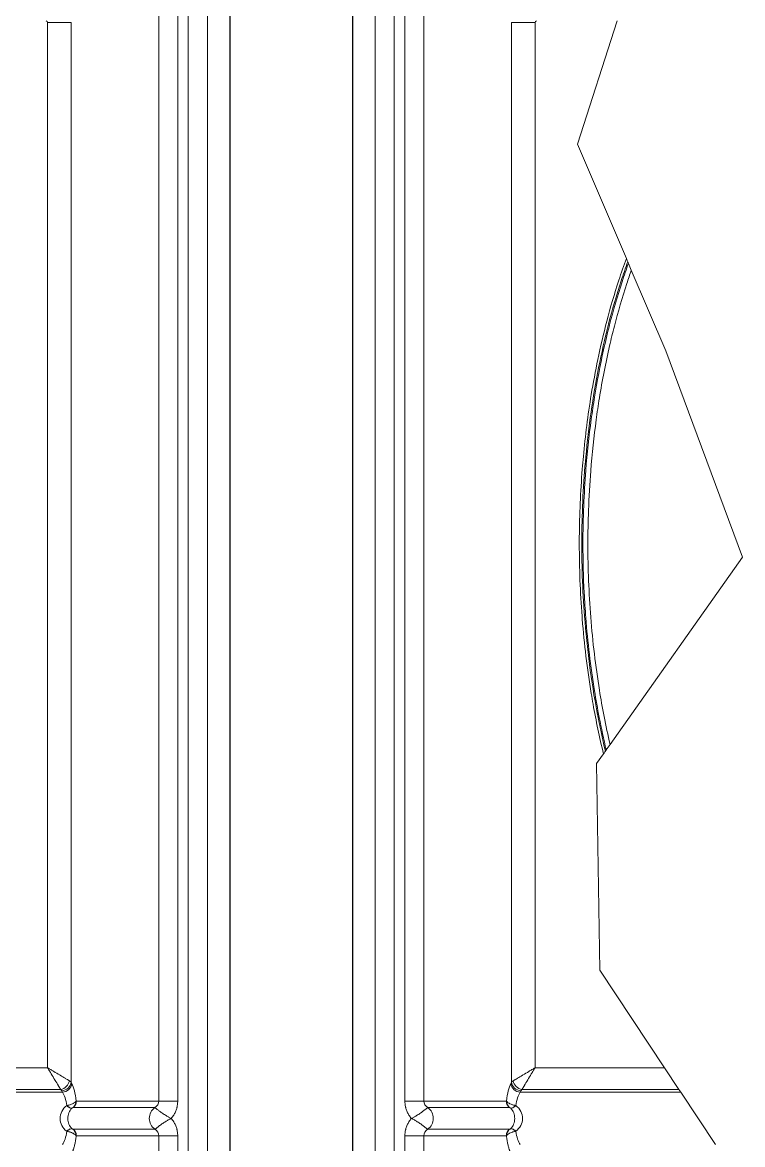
# Model space of a CAD drawing. Header units: millimetres. Extents: x 0 to 1486, y 0 to 1051.
# Drawn here: x 1257.54 to 1285.37, y 941.22 to 984.61 of the extents above; entities that cross this region are included whole.
import ezdxf

# ---------------------------------------------------------------- set-up
doc = ezdxf.new("R2010")
doc.units = ezdxf.units.MM
doc.header["$LTSCALE"] = 1.25
for name, color, linetype, lineweight, true_color in [('Bruchlinien(DIN)', 7, 'Continuous', 9, 0x262659), ('Sichtbare Kanten(DIN)', 7, 'Continuous', 25, 0x262659), ('Sichtbare tangentiale Kanten(DIN)', 7, 'Continuous', 15, 0x1a1a3e)]:
    doc.layers.add(name, color=color, linetype=linetype, lineweight=lineweight, true_color=true_color)

msp = doc.modelspace()

# ---------------------------------------------------------------- linework, layer by layer
at = {"layer": 'Bruchlinien(DIN)'}
for p, q in [((1280.524, 984.672), (1278.998, 979.902)), ((1278.998, 979.902), (1280.882, 975.484)), ((1280.963, 975.294), (1281.073, 975.035)), ((1281.073, 975.035), (1282.402, 971.917)), ((1282.402, 971.917), (1285.371, 963.933)), ((1285.371, 963.933), (1280.253, 956.688)), ((1280.253, 956.688), (1280.105, 956.479)), ((1279.997, 956.326), (1279.73, 955.948)), ((1279.73, 955.948), (1279.861, 947.963)), ((1279.861, 947.963), (1282.358, 944.187)), ((1282.358, 944.187), (1282.915, 943.345)), ((1282.915, 943.345), (1282.986, 943.237)), ((1284.323, 941.216), (1282.986, 943.237))]:
    msp.add_line(p, q, dxfattribs=at)
for points, knots in [([(1280.882, 975.484), (1280.893, 975.458), (1280.904, 975.431), (1280.924, 975.385), (1280.931, 975.368), (1280.937, 975.355)], [-0.009926669, -0.009926669, -0.009926669, -0.009926669, -0.004493786, -0.004493786, 0, 0, 0, 0]), ([(1280.937, 975.355), (1280.941, 975.345), (1280.945, 975.335), (1280.954, 975.314), (1280.958, 975.304), (1280.963, 975.294)], [-0.006793965, -0.006793965, -0.006793965, -0.006793965, -0.003398067, -0.003398067, 0, 0, 0, 0]), ([(1280.071, 956.43), (1280.062, 956.418), (1280.051, 956.402), (1280.025, 956.365), (1280.011, 956.346), (1279.997, 956.326)], [-0.01145067, -0.01145067, -0.01145067, -0.01145067, -0.00569025, -0.00569025, -0.00000645, -0.00000645, -0.00000645, -0.00000645]), ([(1280.105, 956.479), (1280.099, 956.471), (1280.094, 956.463), (1280.082, 956.447), (1280.076, 956.438), (1280.071, 956.43)], [-0.006423584, -0.006423584, -0.006423584, -0.006423584, -0.003211268, -0.003211268, -0.000009282, -0.000009282, -0.000009282, -0.000009282])]:
    msp.add_open_spline(points, degree=3, knots=knots, dxfattribs=at)
at = {"layer": 'Sichtbare Kanten(DIN)'}
for p, q in [((1265.559, 990.729), (1265.559, 849.324)), ((1270.309, 849.324), (1270.309, 990.729))]:
    msp.add_line(p, q, dxfattribs=at)
for centre, major_axis, ratio, start_param, end_param in [((1259.26, 942.86), (-0.211, 0.23), 0.314992, 1.901224, 2.441847), ((1259.32, 942.899), (0, 0.313), 0.970296, 3.769864, 4.712382), ((1276.548, 942.899), (0, 0.313), 0.970296, 1.570803, 2.513321), ((1276.608, 942.86), (0.211, 0.23), 0.314992, 3.841338, 4.381961), ((1259.26, 941.594), (0.211, 0.23), 0.314992, 0.703155, 1.240368), ((1259.32, 941.555), (0, 0.313), 0.970296, 4.712396, 5.654914), ((1276.548, 941.555), (0, 0.313), 0.970296, 0.628271, 1.570789), ((1276.608, 941.594), (-0.211, 0.23), 0.314992, 5.042817, 5.580031)]:
    msp.add_ellipse(centre, major_axis=major_axis, ratio=ratio, start_param=start_param, end_param=end_param, dxfattribs=at)
at = {"layer": 'Sichtbare tangentiale Kanten(DIN)'}
for p, q in [((1263.953, 850.191), (1263.953, 989.862)), ((1264.692, 850.191), (1264.692, 989.862)), ((1271.176, 850.191), (1271.176, 989.862)), ((1271.915, 850.191), (1271.915, 989.862)), ((1262.816, 988.001), (1262.816, 942.899)), ((1263.544, 988.001), (1263.544, 942.899)), ((1272.324, 988.001), (1272.324, 942.899)), ((1273.052, 988.001), (1273.052, 942.899)), ((1259.426, 984.611), (1258.516, 984.611)), ((1258.516, 984.611), (1258.516, 944.187)), ((1259.426, 984.611), (1259.426, 943.627)), ((1276.442, 984.611), (1276.442, 943.627)), ((1276.442, 984.611), (1277.352, 984.611)), ((1277.352, 984.611), (1277.352, 944.187)), ((1235.477, 944.187), (1258.516, 944.187)), ((1277.352, 944.187), (1282.358, 944.187)), ((1259.426, 943.627), (1259.453, 943.574)), ((1276.442, 943.627), (1276.415, 943.574)), ((1234.904, 943.237), (1259.089, 943.237)), ((1234.971, 943.345), (1259.022, 943.345)), ((1259.062, 943.29), (1259.089, 943.237)), ((1276.806, 943.29), (1276.779, 943.237)), ((1276.779, 943.237), (1282.986, 943.237)), ((1276.846, 943.345), (1282.915, 943.345)), ((1259.498, 942.646), (1262.664, 942.646)), ((1259.623, 942.899), (1262.816, 942.899)), ((1262.816, 942.899), (1263.544, 942.899)), ((1273.052, 942.899), (1272.324, 942.899)), ((1276.245, 942.899), (1273.052, 942.899)), ((1276.37, 942.646), (1273.204, 942.646)), ((1262.664, 941.808), (1259.498, 941.808)), ((1273.204, 941.808), (1276.37, 941.808)), ((1262.816, 941.555), (1259.623, 941.555)), ((1262.816, 898.499), (1262.816, 941.555)), ((1262.816, 941.555), (1263.544, 941.555)), ((1263.544, 898.499), (1263.544, 941.555)), ((1272.324, 898.499), (1272.324, 941.555)), ((1273.052, 941.555), (1272.324, 941.555)), ((1273.052, 898.499), (1273.052, 941.555)), ((1273.052, 941.555), (1276.245, 941.555))]:
    msp.add_line(p, q, dxfattribs=at)
for centre, start, end in [((1262.96, 942.227), 125.1797, 234.8203), ((1272.908, 942.227), 305.1797, 54.8203)]:
    msp.add_arc(centre, 0.513, start, end, dxfattribs=at)
for centre, major_axis, ratio, start_param, end_param in [((1258.452, 984.607), (0.0468, 0.0468), 0.943242, 5.526901, 7.03947), ((1277.416, 984.607), (-0.0468, 0.0468), 0.943242, 5.526901, 7.03947), ((1259.022, 943.681), (0.265, 0.265), 0.822157, 4.024283, 5.400495), ((1259.062, 943.627), (0.334, 0.17), 0.876427, 4.292601, 5.756816), ((1259.089, 943.574), (0.334, 0.17), 0.876427, 4.292601, 5.756816), ((1258.45, 943.561), (1.004, 0), 0.281851, 0.234549, 0.438861), ((1259.289, 942.231), (-0.001, 1.496), 0.249407, 5.175014, 5.827321), ((1276.579, 942.231), (0.001, 1.496), 0.249407, 0.455865, 1.108171), ((1276.779, 943.574), (-0.334, 0.17), 0.876427, 0.526369, 1.990584), ((1277.419, 943.561), (-1.004, 0), 0.281851, 5.844325, 6.048636), ((1276.806, 943.627), (-0.334, 0.17), 0.876427, 0.526369, 1.990584), ((1276.846, 943.681), (-0.265, 0.265), 0.822157, 0.88269, 2.258902), ((1258.405, 943.226), (0.673, 0), 0.439726, 0.219686, 0.413587), ((1258.925, 942.227), (0, 1.125), 0.332438, 5.168615, 5.827913), ((1276.943, 942.227), (0, 1.125), 0.332438, 0.455272, 1.11457), ((1277.463, 943.226), (-0.673, 0), 0.439726, 5.869599, 6.063499), ((1259.26, 942.86), (0.211, -0.23), 0.314992, 5.58344, 6.117244), ((1262.449, 942.899), (0.367, 0), 0.850826, 5.340455, 6.283036), ((1273.419, 942.899), (-0.367, 0), 0.850826, 0.000149, 0.942731), ((1276.608, 942.86), (-0.211, -0.23), 0.314992, 0.165941, 0.699745), ((1258.925, 942.227), (0, 1.125), 0.332438, 3.596865, 4.256164), ((1259.26, 941.594), (0.211, 0.23), 0.314992, 0.165941, 0.703155), ((1262.449, 941.555), (-0.367, 0), 0.850826, 3.141742, 4.084323), ((1273.419, 941.555), (0.367, 0), 0.850826, 2.198862, 3.141444), ((1276.608, 941.594), (-0.211, 0.23), 0.314992, 5.580031, 6.117244), ((1276.943, 942.227), (0, 1.125), 0.332438, 2.027021, 2.68632)]:
    msp.add_ellipse(centre, major_axis=major_axis, ratio=ratio, start_param=start_param, end_param=end_param, dxfattribs=at)
for points, knots in [([(1279.997, 956.326), (1279.843, 956.961), (1279.71, 957.601), (1279.596, 958.244), (1279.572, 958.383), (1279.548, 958.522), (1279.525, 958.662), (1279.369, 959.616), (1279.254, 960.577), (1279.177, 961.541), (1279.175, 961.577), (1279.172, 961.613), (1279.169, 961.648), (1279.098, 962.577), (1279.063, 963.508), (1279.063, 964.44), (1279.063, 964.529), (1279.064, 964.617), (1279.064, 964.706), (1279.071, 965.584), (1279.108, 966.463), (1279.177, 967.338), (1279.19, 967.501), (1279.204, 967.664), (1279.219, 967.826), (1279.294, 968.627), (1279.395, 969.425), (1279.525, 970.218), (1279.6, 970.672), (1279.684, 971.125), (1279.777, 971.575), (1279.881, 972.072), (1279.996, 972.566), (1280.124, 973.056), (1280.264, 973.59), (1280.418, 974.119), (1280.59, 974.643), (1280.682, 974.925), (1280.779, 975.205), (1280.882, 975.484)], [49.159932, 49.159932, 49.159932, 49.159932, 50.727284, 50.727284, 50.727284, 51.066318, 51.066318, 51.066318, 53.387519, 53.387519, 53.387519, 53.473034, 53.473034, 53.473034, 55.708716, 55.708716, 55.708716, 55.921312, 55.921312, 55.921312, 58.029915, 58.029915, 58.029915, 58.421576, 58.421576, 58.421576, 60.351166, 60.351166, 60.351166, 61.455449, 61.455449, 61.455449, 62.672368, 62.672368, 62.672368, 63.995258, 63.995258, 63.995258, 64.707593, 64.707593, 64.707593, 64.707593]), ([(1280.071, 956.43), (1279.953, 956.923), (1279.586, 958.648), (1279.229, 961.422), (1279.117, 964.738), (1279.277, 967.951), (1279.748, 971.266), (1280.385, 973.768), (1280.847, 975.109), (1280.937, 975.355)], [49.227087, 49.227087, 49.227087, 49.227087, 50.445565, 53.473034, 55.947305, 58.421576, 61.208417, 63.995258, 64.625653, 64.625653, 64.625653, 64.625653]), ([(1280.105, 956.479), (1280.006, 956.897), (1279.915, 957.317), (1279.833, 957.738), (1279.767, 958.078), (1279.707, 958.419), (1279.652, 958.76), (1279.5, 959.699), (1279.388, 960.644), (1279.314, 961.592), (1279.289, 961.912), (1279.269, 962.233), (1279.252, 962.553), (1279.22, 963.182), (1279.204, 963.811), (1279.204, 964.44), (1279.204, 964.932), (1279.214, 965.425), (1279.233, 965.917), (1279.252, 966.374), (1279.279, 966.832), (1279.314, 967.288), (1279.366, 967.95), (1279.436, 968.61), (1279.525, 969.268), (1279.564, 969.552), (1279.606, 969.836), (1279.652, 970.12), (1279.751, 970.732), (1279.867, 971.343), (1280.002, 971.949), (1280.073, 972.272), (1280.15, 972.593), (1280.232, 972.913), (1280.376, 973.473), (1280.537, 974.029), (1280.717, 974.579), (1280.795, 974.819), (1280.877, 975.057), (1280.963, 975.294)], [48.068951, 48.068951, 48.068951, 48.068951, 49.092716, 49.092716, 49.092716, 49.918292, 49.918292, 49.918292, 52.18734, 52.18734, 52.18734, 52.954306, 52.954306, 52.954306, 54.456398, 54.456398, 54.456398, 55.632024, 55.632024, 55.632024, 56.72542, 56.72542, 56.72542, 58.309742, 58.309742, 58.309742, 58.994445, 58.994445, 58.994445, 60.475949, 60.475949, 60.475949, 61.263459, 61.263459, 61.263459, 62.642156, 62.642156, 62.642156, 63.242809, 63.242809, 63.242809, 63.242809]), ([(1280.253, 956.688), (1280.169, 957.049), (1280.092, 957.411), (1280.021, 957.775), (1279.956, 958.113), (1279.895, 958.451), (1279.841, 958.791), (1279.69, 959.724), (1279.579, 960.664), (1279.505, 961.606), (1279.432, 962.549), (1279.395, 963.495), (1279.395, 964.44), (1279.395, 964.875), (1279.403, 965.309), (1279.419, 965.744), (1279.437, 966.254), (1279.466, 966.764), (1279.505, 967.273), (1279.557, 967.932), (1279.626, 968.588), (1279.715, 969.242), (1279.753, 969.525), (1279.795, 969.807), (1279.841, 970.089), (1279.95, 970.765), (1280.08, 971.438), (1280.233, 972.105), (1280.291, 972.359), (1280.353, 972.612), (1280.418, 972.865), (1280.561, 973.421), (1280.721, 973.973), (1280.899, 974.52), (1280.955, 974.692), (1281.013, 974.864), (1281.073, 975.035)], [48.203848, 48.203848, 48.203848, 48.203848, 49.092716, 49.092716, 49.092716, 49.918319, 49.918319, 49.918319, 52.187343, 52.187343, 52.187343, 54.456392, 54.456392, 54.456392, 55.49965, 55.49965, 55.49965, 56.725435, 56.725435, 56.725435, 58.309742, 58.309742, 58.309742, 58.994439, 58.994439, 58.994439, 60.637765, 60.637765, 60.637765, 61.26347, 61.26347, 61.26347, 62.642156, 62.642156, 62.642156, 63.077188, 63.077188, 63.077188, 63.077188]), ([(1258.516, 944.187), (1258.528, 944.167), (1258.54, 944.147), (1258.552, 944.127), (1258.564, 944.107), (1258.576, 944.087), (1258.588, 944.067), (1258.612, 944.028), (1258.635, 943.988), (1258.659, 943.949), (1258.706, 943.871), (1258.752, 943.794), (1258.796, 943.72), (1258.8, 943.714), (1258.804, 943.707), (1258.809, 943.7), (1258.848, 943.634), (1258.887, 943.57), (1258.922, 943.512), (1258.924, 943.509), (1258.925, 943.506), (1258.927, 943.503), (1258.944, 943.474), (1258.961, 943.447), (1258.976, 943.421), (1258.984, 943.407), (1258.992, 943.394), (1259, 943.381), (1259.008, 943.368), (1259.015, 943.356), (1259.022, 943.345)], [0, 0, 0, 0, 0.0582986, 0.0582986, 0.0582986, 0.1166461, 0.1166461, 0.1166461, 0.2333101, 0.2333101, 0.2333101, 0.4661518, 0.4661518, 0.4661518, 0.4879572, 0.4879572, 0.4879572, 0.6992172, 0.6992172, 0.6992172, 0.7101229, 0.7101229, 0.7101229, 0.81566, 0.81566, 0.81566, 0.8738958, 0.8738958, 0.8738958, 0.9322887, 0.9322887, 0.9322887, 0.9322887]), ([(1258.516, 944.187), (1258.536, 944.175), (1258.556, 944.163), (1258.576, 944.151), (1258.596, 944.139), (1258.616, 944.127), (1258.636, 944.115), (1258.675, 944.091), (1258.715, 944.068), (1258.754, 944.044), (1258.832, 943.997), (1258.909, 943.951), (1258.983, 943.907), (1258.99, 943.903), (1258.996, 943.899), (1259.003, 943.895), (1259.07, 943.855), (1259.133, 943.816), (1259.191, 943.781), (1259.194, 943.78), (1259.197, 943.778), (1259.2, 943.776), (1259.229, 943.759), (1259.256, 943.742), (1259.282, 943.727), (1259.296, 943.719), (1259.309, 943.711), (1259.322, 943.703), (1259.335, 943.695), (1259.347, 943.688), (1259.358, 943.681)], [0, 0, 0, 0, 0.0582986, 0.0582986, 0.0582986, 0.1166461, 0.1166461, 0.1166461, 0.2333101, 0.2333101, 0.2333101, 0.4661518, 0.4661518, 0.4661518, 0.4879572, 0.4879572, 0.4879572, 0.6992172, 0.6992172, 0.6992172, 0.7101229, 0.7101229, 0.7101229, 0.81566, 0.81566, 0.81566, 0.8738958, 0.8738958, 0.8738958, 0.9322887, 0.9322887, 0.9322887, 0.9322887]), ([(1277.352, 944.187), (1277.332, 944.175), (1277.312, 944.163), (1277.292, 944.151), (1277.272, 944.139), (1277.252, 944.127), (1277.232, 944.115), (1277.193, 944.091), (1277.153, 944.068), (1277.114, 944.044), (1277.036, 943.997), (1276.959, 943.951), (1276.885, 943.907), (1276.879, 943.903), (1276.872, 943.899), (1276.865, 943.895), (1276.799, 943.855), (1276.735, 943.816), (1276.677, 943.781), (1276.674, 943.78), (1276.671, 943.778), (1276.668, 943.776), (1276.639, 943.759), (1276.612, 943.742), (1276.586, 943.727), (1276.572, 943.719), (1276.559, 943.711), (1276.546, 943.703), (1276.533, 943.695), (1276.521, 943.688), (1276.51, 943.681)], [0, 0, 0, 0, 0.0582986, 0.0582986, 0.0582986, 0.1166461, 0.1166461, 0.1166461, 0.2333101, 0.2333101, 0.2333101, 0.4661518, 0.4661518, 0.4661518, 0.4879572, 0.4879572, 0.4879572, 0.6992172, 0.6992172, 0.6992172, 0.7101229, 0.7101229, 0.7101229, 0.81566, 0.81566, 0.81566, 0.8738958, 0.8738958, 0.8738958, 0.9322887, 0.9322887, 0.9322887, 0.9322887]), ([(1277.352, 944.187), (1277.34, 944.167), (1277.328, 944.147), (1277.316, 944.127), (1277.304, 944.107), (1277.292, 944.087), (1277.28, 944.067), (1277.256, 944.028), (1277.233, 943.988), (1277.209, 943.949), (1277.162, 943.871), (1277.116, 943.794), (1277.072, 943.72), (1277.068, 943.714), (1277.064, 943.707), (1277.06, 943.7), (1277.02, 943.634), (1276.981, 943.57), (1276.946, 943.512), (1276.945, 943.509), (1276.943, 943.506), (1276.941, 943.503), (1276.924, 943.474), (1276.907, 943.447), (1276.892, 943.421), (1276.884, 943.407), (1276.876, 943.394), (1276.868, 943.381), (1276.86, 943.368), (1276.853, 943.356), (1276.846, 943.345)], [0, 0, 0, 0, 0.0582986, 0.0582986, 0.0582986, 0.1166461, 0.1166461, 0.1166461, 0.2333101, 0.2333101, 0.2333101, 0.4661518, 0.4661518, 0.4661518, 0.4879572, 0.4879572, 0.4879572, 0.6992172, 0.6992172, 0.6992172, 0.7101229, 0.7101229, 0.7101229, 0.81566, 0.81566, 0.81566, 0.8738958, 0.8738958, 0.8738958, 0.9322887, 0.9322887, 0.9322887, 0.9322887]), ([(1259.26, 942.722), (1259.175, 942.661), (1259.043, 942.508), (1258.974, 942.223), (1259.046, 941.941), (1259.177, 941.791), (1259.26, 941.731)], [0, 0, 0, 0, 0.2404877, 0.4809753, 0.7173439, 0.9537124, 0.9537124, 0.9537124, 0.9537124]), ([(1259.26, 942.722), (1259.269, 942.724), (1259.278, 942.726), (1259.287, 942.728), (1259.296, 942.73), (1259.305, 942.732), (1259.315, 942.734), (1259.333, 942.739), (1259.353, 942.744), (1259.372, 942.75), (1259.379, 942.753), (1259.386, 942.755), (1259.392, 942.757), (1259.424, 942.768), (1259.455, 942.78), (1259.484, 942.794), (1259.496, 942.8), (1259.508, 942.806), (1259.52, 942.812), (1259.54, 942.823), (1259.558, 942.835), (1259.574, 942.847), (1259.578, 942.85), (1259.582, 942.853), (1259.586, 942.857), (1259.593, 942.862), (1259.599, 942.868), (1259.604, 942.874), (1259.608, 942.878), (1259.612, 942.882), (1259.615, 942.886), (1259.618, 942.891), (1259.621, 942.895), (1259.623, 942.899)], [0, 0, 0, 0, 0.0254049, 0.0254049, 0.0254049, 0.0508108, 0.0508108, 0.0508108, 0.1015565, 0.1015565, 0.1015565, 0.1196902, 0.1196902, 0.1196902, 0.2030972, 0.2030972, 0.2030972, 0.2393804, 0.2393804, 0.2393804, 0.3046279, 0.3046279, 0.3046279, 0.32278, 0.32278, 0.32278, 0.3553827, 0.3553827, 0.3553827, 0.380761, 0.380761, 0.380761, 0.4061752, 0.4061752, 0.4061752, 0.4061752]), ([(1259.457, 942.622), (1259.405, 942.573), (1259.327, 942.451), (1259.287, 942.221), (1259.33, 941.997), (1259.408, 941.878), (1259.457, 941.832)], [0, 0, 0, 0, 0.1876708, 0.368308, 0.5520786, 0.7303076, 0.7303076, 0.7303076, 0.7303076]), ([(1259.457, 942.622), (1259.46, 942.625), (1259.464, 942.628), (1259.468, 942.631), (1259.473, 942.635), (1259.479, 942.639), (1259.484, 942.641), (1259.486, 942.642), (1259.488, 942.643), (1259.49, 942.644), (1259.494, 942.645), (1259.496, 942.646), (1259.498, 942.646)], [0, 0, 0, 0, 0.01437809, 0.01437809, 0.01437809, 0.03394247, 0.03394247, 0.03394247, 0.04321096, 0.04321096, 0.04321096, 0.05759344, 0.05759344, 0.05759344, 0.05759344]), ([(1262.664, 942.646), (1262.67, 942.643), (1262.678, 942.638), (1262.688, 942.63), (1262.69, 942.629), (1262.691, 942.628), (1262.693, 942.627), (1262.705, 942.618), (1262.72, 942.605), (1262.737, 942.591), (1262.749, 942.581), (1262.762, 942.571), (1262.776, 942.56), (1262.804, 942.537), (1262.836, 942.511), (1262.873, 942.483), (1262.91, 942.456), (1262.951, 942.426), (1262.996, 942.397), (1263.019, 942.382), (1263.042, 942.367), (1263.066, 942.352), (1263.102, 942.33), (1263.139, 942.308), (1263.178, 942.287), (1263.182, 942.285), (1263.187, 942.282), (1263.192, 942.28), (1263.226, 942.261), (1263.261, 942.243), (1263.297, 942.227)], [0, 0, 0, 0, 0.0968985, 0.0968985, 0.0968985, 0.1104843, 0.1104843, 0.1104843, 0.2190223, 0.2190223, 0.2190223, 0.2906956, 0.2906956, 0.2906956, 0.433902, 0.433902, 0.433902, 0.5763548, 0.5763548, 0.5763548, 0.646788, 0.646788, 0.646788, 0.7528855, 0.7528855, 0.7528855, 0.765343, 0.765343, 0.765343, 0.8598353, 0.8598353, 0.8598353, 0.8598353]), ([(1263.297, 942.227), (1263.331, 942.267), (1263.361, 942.309), (1263.389, 942.354), (1263.401, 942.374), (1263.413, 942.395), (1263.424, 942.416), (1263.435, 942.437), (1263.446, 942.459), (1263.455, 942.481), (1263.475, 942.525), (1263.491, 942.57), (1263.504, 942.616), (1263.507, 942.627), (1263.51, 942.639), (1263.513, 942.65), (1263.516, 942.662), (1263.519, 942.674), (1263.521, 942.685), (1263.526, 942.709), (1263.53, 942.732), (1263.534, 942.756), (1263.534, 942.762), (1263.535, 942.768), (1263.536, 942.774), (1263.538, 942.791), (1263.54, 942.809), (1263.541, 942.827), (1263.543, 942.851), (1263.544, 942.875), (1263.544, 942.899)], [-0.5861318, -0.5861318, -0.5861318, -0.5861318, -0.4612566, -0.4612566, -0.4612566, -0.4035995, -0.4035995, -0.4035995, -0.3459425, -0.3459425, -0.3459425, -0.2306283, -0.2306283, -0.2306283, -0.2018002, -0.2018002, -0.2018002, -0.1729712, -0.1729712, -0.1729712, -0.1153142, -0.1153142, -0.1153142, -0.1008995, -0.1008995, -0.1008995, -0.0576571, -0.0576571, -0.0576571, 0, 0, 0, 0]), ([(1272.571, 942.227), (1272.537, 942.267), (1272.507, 942.309), (1272.479, 942.354), (1272.467, 942.374), (1272.455, 942.395), (1272.444, 942.416), (1272.433, 942.437), (1272.422, 942.459), (1272.413, 942.481), (1272.393, 942.525), (1272.377, 942.57), (1272.364, 942.616), (1272.361, 942.627), (1272.358, 942.639), (1272.355, 942.65), (1272.352, 942.662), (1272.349, 942.674), (1272.347, 942.685), (1272.342, 942.709), (1272.338, 942.732), (1272.334, 942.756), (1272.334, 942.762), (1272.333, 942.768), (1272.332, 942.774), (1272.33, 942.791), (1272.328, 942.809), (1272.327, 942.827), (1272.325, 942.851), (1272.324, 942.875), (1272.324, 942.899)], [-0.5861318, -0.5861318, -0.5861318, -0.5861318, -0.4612566, -0.4612566, -0.4612566, -0.4035995, -0.4035995, -0.4035995, -0.3459425, -0.3459425, -0.3459425, -0.2306283, -0.2306283, -0.2306283, -0.2018002, -0.2018002, -0.2018002, -0.1729712, -0.1729712, -0.1729712, -0.1153142, -0.1153142, -0.1153142, -0.1008995, -0.1008995, -0.1008995, -0.0576571, -0.0576571, -0.0576571, 0, 0, 0, 0]), ([(1273.204, 942.646), (1273.198, 942.643), (1273.19, 942.638), (1273.18, 942.63), (1273.178, 942.629), (1273.177, 942.628), (1273.175, 942.627), (1273.163, 942.618), (1273.149, 942.605), (1273.131, 942.591), (1273.119, 942.581), (1273.106, 942.571), (1273.092, 942.56), (1273.064, 942.537), (1273.032, 942.511), (1272.995, 942.483), (1272.958, 942.456), (1272.917, 942.426), (1272.872, 942.397), (1272.849, 942.382), (1272.826, 942.367), (1272.802, 942.352), (1272.766, 942.33), (1272.729, 942.308), (1272.69, 942.287), (1272.686, 942.285), (1272.681, 942.282), (1272.677, 942.28), (1272.642, 942.261), (1272.607, 942.243), (1272.571, 942.227)], [0, 0, 0, 0, 0.0968985, 0.0968985, 0.0968985, 0.1104843, 0.1104843, 0.1104843, 0.2190223, 0.2190223, 0.2190223, 0.2906956, 0.2906956, 0.2906956, 0.433902, 0.433902, 0.433902, 0.5763548, 0.5763548, 0.5763548, 0.646788, 0.646788, 0.646788, 0.7528855, 0.7528855, 0.7528855, 0.765343, 0.765343, 0.765343, 0.8598353, 0.8598353, 0.8598353, 0.8598353]), ([(1276.608, 942.722), (1276.599, 942.724), (1276.59, 942.726), (1276.581, 942.728), (1276.572, 942.73), (1276.563, 942.732), (1276.553, 942.734), (1276.535, 942.739), (1276.515, 942.744), (1276.496, 942.75), (1276.489, 942.753), (1276.482, 942.755), (1276.476, 942.757), (1276.444, 942.768), (1276.413, 942.78), (1276.384, 942.794), (1276.372, 942.8), (1276.36, 942.806), (1276.348, 942.812), (1276.328, 942.823), (1276.31, 942.835), (1276.294, 942.847), (1276.29, 942.85), (1276.286, 942.853), (1276.282, 942.857), (1276.276, 942.862), (1276.269, 942.868), (1276.264, 942.874), (1276.26, 942.878), (1276.256, 942.882), (1276.253, 942.886), (1276.25, 942.891), (1276.247, 942.895), (1276.245, 942.899)], [0, 0, 0, 0, 0.0254049, 0.0254049, 0.0254049, 0.0508108, 0.0508108, 0.0508108, 0.1015565, 0.1015565, 0.1015565, 0.1196902, 0.1196902, 0.1196902, 0.2030972, 0.2030972, 0.2030972, 0.2393804, 0.2393804, 0.2393804, 0.3046279, 0.3046279, 0.3046279, 0.32278, 0.32278, 0.32278, 0.3553827, 0.3553827, 0.3553827, 0.380761, 0.380761, 0.380761, 0.4061752, 0.4061752, 0.4061752, 0.4061752]), ([(1276.411, 942.622), (1276.408, 942.625), (1276.404, 942.628), (1276.4, 942.631), (1276.395, 942.635), (1276.389, 942.639), (1276.384, 942.641), (1276.382, 942.642), (1276.38, 942.643), (1276.378, 942.644), (1276.375, 942.645), (1276.372, 942.646), (1276.37, 942.646)], [0, 0, 0, 0, 0.01437809, 0.01437809, 0.01437809, 0.03394247, 0.03394247, 0.03394247, 0.04321096, 0.04321096, 0.04321096, 0.05759344, 0.05759344, 0.05759344, 0.05759344]), ([(1276.411, 942.622), (1276.463, 942.573), (1276.541, 942.451), (1276.581, 942.221), (1276.538, 941.997), (1276.46, 941.878), (1276.411, 941.832)], [0, 0, 0, 0, 0.1876708, 0.368308, 0.5520786, 0.7303076, 0.7303076, 0.7303076, 0.7303076]), ([(1276.608, 942.722), (1276.693, 942.661), (1276.825, 942.508), (1276.894, 942.223), (1276.822, 941.941), (1276.691, 941.791), (1276.608, 941.731)], [0, 0, 0, 0, 0.2404877, 0.4809753, 0.7173439, 0.9537124, 0.9537124, 0.9537124, 0.9537124]), ([(1263.297, 942.227), (1263.287, 942.222), (1263.277, 942.217), (1263.267, 942.212), (1263.257, 942.207), (1263.247, 942.203), (1263.237, 942.197), (1263.222, 942.19), (1263.207, 942.182), (1263.192, 942.174), (1263.187, 942.171), (1263.182, 942.169), (1263.178, 942.167), (1263.139, 942.146), (1263.102, 942.124), (1263.066, 942.101), (1263.042, 942.087), (1263.019, 942.072), (1262.996, 942.057), (1262.951, 942.027), (1262.91, 941.998), (1262.873, 941.97), (1262.836, 941.943), (1262.804, 941.917), (1262.776, 941.894), (1262.762, 941.883), (1262.749, 941.872), (1262.737, 941.863), (1262.72, 941.848), (1262.705, 941.836), (1262.693, 941.827), (1262.691, 941.826), (1262.69, 941.825), (1262.688, 941.824), (1262.684, 941.82), (1262.68, 941.818), (1262.677, 941.815), (1262.674, 941.814), (1262.672, 941.812), (1262.67, 941.811), (1262.668, 941.81), (1262.666, 941.809), (1262.664, 941.808)], [0.0000018, 0.0000018, 0.0000018, 0.0000018, 0.0268301, 0.0268301, 0.0268301, 0.0536139, 0.0536139, 0.0536139, 0.0944941, 0.0944941, 0.0944941, 0.1069617, 0.1069617, 0.1069617, 0.2128887, 0.2128887, 0.2128887, 0.2834824, 0.2834824, 0.2834824, 0.4259362, 0.4259362, 0.4259362, 0.5691416, 0.5691416, 0.5691416, 0.6408893, 0.6408893, 0.6408893, 0.7493351, 0.7493351, 0.7493351, 0.7629386, 0.7629386, 0.7629386, 0.8043629, 0.8043629, 0.8043629, 0.8320689, 0.8320689, 0.8320689, 0.8598371, 0.8598371, 0.8598371, 0.8598371]), ([(1263.297, 942.227), (1263.331, 942.187), (1263.361, 942.144), (1263.389, 942.1), (1263.401, 942.08), (1263.413, 942.059), (1263.424, 942.037), (1263.435, 942.016), (1263.446, 941.995), (1263.455, 941.973), (1263.475, 941.929), (1263.491, 941.884), (1263.504, 941.838), (1263.507, 941.826), (1263.51, 941.815), (1263.513, 941.803), (1263.516, 941.792), (1263.519, 941.78), (1263.521, 941.768), (1263.526, 941.745), (1263.53, 941.721), (1263.534, 941.698), (1263.534, 941.692), (1263.535, 941.686), (1263.536, 941.68), (1263.538, 941.662), (1263.54, 941.644), (1263.541, 941.627), (1263.543, 941.603), (1263.544, 941.579), (1263.544, 941.555)], [-3.2766607, -3.2766607, -3.2766607, -3.2766607, -3.1517855, -3.1517855, -3.1517855, -3.0941284, -3.0941284, -3.0941284, -3.0364714, -3.0364714, -3.0364714, -2.9211572, -2.9211572, -2.9211572, -2.892329, -2.892329, -2.892329, -2.8635001, -2.8635001, -2.8635001, -2.805843, -2.805843, -2.805843, -2.7914284, -2.7914284, -2.7914284, -2.748186, -2.748186, -2.748186, -2.6905289, -2.6905289, -2.6905289, -2.6905289]), ([(1272.571, 942.227), (1272.537, 942.187), (1272.507, 942.144), (1272.479, 942.1), (1272.467, 942.08), (1272.455, 942.059), (1272.444, 942.037), (1272.433, 942.016), (1272.422, 941.995), (1272.413, 941.973), (1272.393, 941.929), (1272.377, 941.884), (1272.364, 941.838), (1272.361, 941.826), (1272.358, 941.815), (1272.355, 941.803), (1272.352, 941.792), (1272.349, 941.78), (1272.347, 941.768), (1272.342, 941.745), (1272.338, 941.721), (1272.334, 941.698), (1272.334, 941.692), (1272.333, 941.686), (1272.332, 941.68), (1272.33, 941.662), (1272.328, 941.644), (1272.327, 941.627), (1272.325, 941.603), (1272.324, 941.579), (1272.324, 941.555)], [-3.2766607, -3.2766607, -3.2766607, -3.2766607, -3.1517855, -3.1517855, -3.1517855, -3.0941284, -3.0941284, -3.0941284, -3.0364714, -3.0364714, -3.0364714, -2.9211572, -2.9211572, -2.9211572, -2.892329, -2.892329, -2.892329, -2.8635001, -2.8635001, -2.8635001, -2.805843, -2.805843, -2.805843, -2.7914284, -2.7914284, -2.7914284, -2.748186, -2.748186, -2.748186, -2.6905289, -2.6905289, -2.6905289, -2.6905289]), ([(1272.571, 942.227), (1272.581, 942.222), (1272.591, 942.217), (1272.601, 942.212), (1272.611, 942.207), (1272.621, 942.203), (1272.631, 942.197), (1272.646, 942.19), (1272.662, 942.182), (1272.677, 942.174), (1272.681, 942.171), (1272.686, 942.169), (1272.69, 942.167), (1272.729, 942.146), (1272.766, 942.124), (1272.802, 942.101), (1272.826, 942.087), (1272.849, 942.072), (1272.872, 942.057), (1272.917, 942.027), (1272.958, 941.998), (1272.995, 941.97), (1273.032, 941.943), (1273.064, 941.917), (1273.092, 941.894), (1273.106, 941.883), (1273.119, 941.872), (1273.131, 941.863), (1273.149, 941.848), (1273.163, 941.836), (1273.175, 941.827), (1273.177, 941.826), (1273.178, 941.825), (1273.18, 941.824), (1273.184, 941.82), (1273.188, 941.818), (1273.191, 941.815), (1273.194, 941.814), (1273.196, 941.812), (1273.198, 941.811), (1273.2, 941.81), (1273.202, 941.809), (1273.204, 941.808)], [0.0000018, 0.0000018, 0.0000018, 0.0000018, 0.0268301, 0.0268301, 0.0268301, 0.0536139, 0.0536139, 0.0536139, 0.0944941, 0.0944941, 0.0944941, 0.1069617, 0.1069617, 0.1069617, 0.2128887, 0.2128887, 0.2128887, 0.2834824, 0.2834824, 0.2834824, 0.4259362, 0.4259362, 0.4259362, 0.5691416, 0.5691416, 0.5691416, 0.6408893, 0.6408893, 0.6408893, 0.7493351, 0.7493351, 0.7493351, 0.7629386, 0.7629386, 0.7629386, 0.8043629, 0.8043629, 0.8043629, 0.8320689, 0.8320689, 0.8320689, 0.8598371, 0.8598371, 0.8598371, 0.8598371]), ([(1259.26, 941.731), (1259.269, 941.729), (1259.278, 941.728), (1259.287, 941.726), (1259.296, 941.724), (1259.305, 941.721), (1259.315, 941.719), (1259.333, 941.714), (1259.353, 941.709), (1259.372, 941.703), (1259.379, 941.701), (1259.386, 941.699), (1259.392, 941.697), (1259.424, 941.686), (1259.455, 941.673), (1259.484, 941.66), (1259.496, 941.654), (1259.508, 941.648), (1259.52, 941.641), (1259.54, 941.63), (1259.558, 941.618), (1259.574, 941.607), (1259.578, 941.603), (1259.582, 941.6), (1259.586, 941.597), (1259.593, 941.591), (1259.599, 941.585), (1259.604, 941.58), (1259.608, 941.576), (1259.612, 941.571), (1259.615, 941.567), (1259.618, 941.563), (1259.621, 941.559), (1259.623, 941.555)], [0, 0, 0, 0, 0.0254049, 0.0254049, 0.0254049, 0.0508108, 0.0508108, 0.0508108, 0.1015565, 0.1015565, 0.1015565, 0.1196967, 0.1196967, 0.1196967, 0.2030972, 0.2030972, 0.2030972, 0.2393934, 0.2393934, 0.2393934, 0.3046278, 0.3046278, 0.3046278, 0.3227865, 0.3227865, 0.3227865, 0.3553827, 0.3553827, 0.3553827, 0.380761, 0.380761, 0.380761, 0.4061752, 0.4061752, 0.4061752, 0.4061752]), ([(1259.457, 941.832), (1259.46, 941.829), (1259.464, 941.825), (1259.468, 941.823), (1259.473, 941.819), (1259.479, 941.815), (1259.484, 941.812), (1259.486, 941.811), (1259.488, 941.81), (1259.49, 941.81), (1259.494, 941.808), (1259.496, 941.808), (1259.498, 941.808)], [0, 0, 0, 0, 0.01437808, 0.01437808, 0.01437808, 0.03394428, 0.03394428, 0.03394428, 0.04321092, 0.04321092, 0.04321092, 0.05759339, 0.05759339, 0.05759339, 0.05759339]), ([(1276.608, 941.731), (1276.599, 941.729), (1276.59, 941.728), (1276.581, 941.726), (1276.572, 941.724), (1276.563, 941.721), (1276.553, 941.719), (1276.535, 941.714), (1276.515, 941.709), (1276.496, 941.703), (1276.489, 941.701), (1276.482, 941.699), (1276.476, 941.697), (1276.444, 941.686), (1276.413, 941.673), (1276.384, 941.66), (1276.372, 941.654), (1276.36, 941.648), (1276.348, 941.641), (1276.328, 941.63), (1276.31, 941.618), (1276.294, 941.607), (1276.29, 941.603), (1276.286, 941.6), (1276.282, 941.597), (1276.276, 941.591), (1276.269, 941.585), (1276.264, 941.58), (1276.26, 941.576), (1276.256, 941.571), (1276.253, 941.567), (1276.25, 941.563), (1276.247, 941.559), (1276.245, 941.555)], [0, 0, 0, 0, 0.0254049, 0.0254049, 0.0254049, 0.0508108, 0.0508108, 0.0508108, 0.1015565, 0.1015565, 0.1015565, 0.1196967, 0.1196967, 0.1196967, 0.2030972, 0.2030972, 0.2030972, 0.2393934, 0.2393934, 0.2393934, 0.3046278, 0.3046278, 0.3046278, 0.3227865, 0.3227865, 0.3227865, 0.3553827, 0.3553827, 0.3553827, 0.380761, 0.380761, 0.380761, 0.4061752, 0.4061752, 0.4061752, 0.4061752]), ([(1276.411, 941.832), (1276.408, 941.829), (1276.404, 941.825), (1276.4, 941.823), (1276.395, 941.819), (1276.389, 941.815), (1276.384, 941.812), (1276.382, 941.811), (1276.38, 941.81), (1276.378, 941.81), (1276.375, 941.808), (1276.372, 941.808), (1276.37, 941.808)], [0, 0, 0, 0, 0.01437808, 0.01437808, 0.01437808, 0.03394428, 0.03394428, 0.03394428, 0.04321092, 0.04321092, 0.04321092, 0.05759339, 0.05759339, 0.05759339, 0.05759339]), ([(1259.623, 941.555), (1259.619, 941.525), (1259.615, 941.496), (1259.611, 941.467), (1259.607, 941.439), (1259.603, 941.411), (1259.598, 941.384), (1259.596, 941.375), (1259.595, 941.365), (1259.593, 941.355), (1259.59, 941.338), (1259.587, 941.322), (1259.584, 941.306), (1259.579, 941.28), (1259.574, 941.255), (1259.568, 941.231), (1259.563, 941.207), (1259.557, 941.183), (1259.552, 941.16), (1259.546, 941.137), (1259.54, 941.115), (1259.534, 941.094), (1259.528, 941.073), (1259.521, 941.052), (1259.515, 941.033), (1259.512, 941.024), (1259.509, 941.015), (1259.506, 941.006), (1259.502, 940.996), (1259.499, 940.986), (1259.495, 940.976), (1259.488, 940.958), (1259.481, 940.941), (1259.474, 940.925), (1259.467, 940.909), (1259.46, 940.894), (1259.453, 940.88)], [-3.2514067, -3.2514067, -3.2514067, -3.2514067, -3.1698686, -3.1698686, -3.1698686, -3.0910584, -3.0910584, -3.0910584, -3.0621321, -3.0621321, -3.0621321, -3.0122481, -3.0122481, -3.0122481, -2.9334379, -2.9334379, -2.9334379, -2.8546277, -2.8546277, -2.8546277, -2.7758175, -2.7758175, -2.7758175, -2.6970073, -2.6970073, -2.6970073, -2.6610947, -2.6610947, -2.6610947, -2.6181971, -2.6181971, -2.6181971, -2.5393869, -2.5393869, -2.5393869, -2.4605767, -2.4605767, -2.4605767, -2.4605767]), ([(1276.245, 941.555), (1276.249, 941.525), (1276.253, 941.496), (1276.257, 941.467), (1276.261, 941.439), (1276.266, 941.411), (1276.27, 941.384), (1276.272, 941.375), (1276.273, 941.365), (1276.275, 941.355), (1276.278, 941.338), (1276.281, 941.322), (1276.284, 941.306), (1276.289, 941.28), (1276.294, 941.255), (1276.3, 941.231), (1276.305, 941.207), (1276.311, 941.183), (1276.317, 941.16), (1276.322, 941.137), (1276.328, 941.115), (1276.334, 941.094), (1276.34, 941.073), (1276.347, 941.052), (1276.353, 941.033), (1276.356, 941.024), (1276.359, 941.015), (1276.362, 941.006), (1276.366, 940.996), (1276.369, 940.986), (1276.373, 940.976), (1276.38, 940.958), (1276.387, 940.941), (1276.394, 940.925), (1276.401, 940.909), (1276.408, 940.894), (1276.415, 940.88)], [-7.0667013, -7.0667013, -7.0667013, -7.0667013, -6.9851631, -6.9851631, -6.9851631, -6.9063529, -6.9063529, -6.9063529, -6.8774267, -6.8774267, -6.8774267, -6.8275427, -6.8275427, -6.8275427, -6.7487325, -6.7487325, -6.7487325, -6.6699223, -6.6699223, -6.6699223, -6.5911121, -6.5911121, -6.5911121, -6.5123019, -6.5123019, -6.5123019, -6.4763893, -6.4763893, -6.4763893, -6.4334917, -6.4334917, -6.4334917, -6.3546815, -6.3546815, -6.3546815, -6.2758713, -6.2758713, -6.2758713, -6.2758713])]:
    msp.add_open_spline(points, degree=3, knots=knots, dxfattribs=at)

doc.saveas('drawing.dxf')
